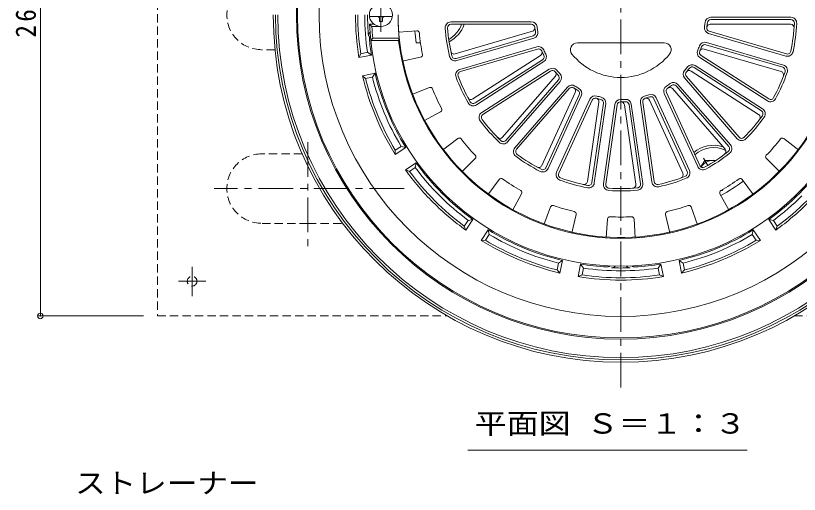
# Model space of a CAD drawing. Units: millimetres at full size, sheet at 1:3; details may follow other scales. Extents: x -699 to 802, y -582 to 582.
# Drawn here: x -541.6 to -203.4, y 182.5 to 389.2 of the extents above; entities that cross this region are included whole.
import ezdxf
from ezdxf.enums import TextEntityAlignment as Align

# ---------------------------------------------------------------- set-up
doc = ezdxf.new("R2010")
doc.units = ezdxf.units.MM
doc.header["$LTSCALE"] = 3
doc.header["$PDMODE"] = 32
doc.header["$PDSIZE"] = 2.4
doc.linetypes.add('CHAIN1', pattern=[8, 5, -1, 1, -1])
doc.linetypes.add('DASHED1', pattern=[1.8, 1.2, -0.6])
for name, color, linetype, lineweight in [('0-0_通り芯', 3, 'Continuous', 9), ('0-1_躯体', 2, 'Continuous', 9), ('0-2_仕上', 6, 'Continuous', 9), ('0-4_その他', 7, 'Continuous', 9), ('0-5_寸法', 7, 'Continuous', 9), ('0-8_041', 4, 'Continuous', 9), ('0-9_051', 2, 'DASHED1', 9)]:
    doc.layers.add(name, color=color, linetype=linetype, lineweight=lineweight)
doc.styles.add('ＭＳ ゴシック', font='')
doc.styles.get('ＭＳ ゴシック').set_extended_font_data('MS Gothic')

msp = doc.modelspace()

# ---------------------------------------------------------------- linework, layer by layer
at = {"layer": '0-0_通り芯', "linetype": 'CHAIN1'}
msp.add_line((-280.443, 228.623), (-280.443, 550.404), dxfattribs=at)
at = {"layer": '0-0_通り芯'}
for radius in [150, 149, 148]:
    msp.add_arc((-280.443, 389.513), radius, 180, 0, dxfattribs=at)
at = {"layer": '0-1_躯体'}
for p, q in [((-366.894, 377.513), (-368.789, 377.513)), ((-366.873, 377.362), (-368.789, 377.513)), ((-392.705, 372.791), (-393.455, 371.112)), ((-388.057, 372.186), (-393.455, 371.112)), ((-389.759, 373.377), (-392.705, 372.791)), ((-388.057, 372.186), (-389.759, 373.377)), ((-386.497, 364.34), (-391.894, 363.266)), ((-391.894, 363.266), (-390.559, 362.002)), ((-387.613, 362.588), (-390.559, 362.002)), ((-386.496, 364.34), (-387.613, 362.588)), ((-373.235, 332.323), (-377.811, 329.265)), ((-375.263, 332.772), (-377.76, 331.103)), ((-373.235, 332.323), (-375.262, 332.772)), ((-377.76, 331.103), (-377.811, 329.265)), ((-368.79, 325.671), (-373.366, 322.614)), ((-368.79, 325.671), (-369.151, 323.626)), ((-373.366, 322.614), (-371.649, 321.957)), ((-369.151, 323.626), (-371.649, 321.957)), ((-344.286, 301.167), (-347.343, 296.59)), ((-344.286, 301.167), (-346.331, 300.805)), ((-216.601, 301.167), (-213.544, 296.59)), ((-216.601, 301.167), (-214.556, 300.806)), ((-346.331, 300.805), (-348, 298.308)), ((-348, 298.308), (-347.343, 296.59)), ((-214.556, 300.805), (-212.887, 298.308)), ((-213.544, 296.591), (-212.887, 298.308)), ((-337.634, 296.722), (-340.692, 292.146)), ((-337.185, 294.694), (-338.853, 292.197)), ((-337.634, 296.722), (-337.185, 294.694)), ((-223.253, 296.722), (-223.702, 294.694)), ((-223.702, 294.694), (-222.033, 292.197)), ((-223.253, 296.722), (-220.195, 292.146)), ((-340.691, 292.146), (-338.853, 292.197)), ((-222.033, 292.197), (-220.195, 292.146)), ((-307.369, 282.344), (-307.954, 279.398)), ((-305.617, 283.46), (-307.368, 282.344)), ((-305.617, 283.46), (-306.691, 278.062)), ((-297.771, 281.899), (-298.844, 276.502)), ((-297.771, 281.899), (-296.58, 280.198)), ((-263.116, 281.899), (-264.307, 280.198)), ((-263.116, 281.899), (-262.042, 276.502)), ((-255.27, 283.46), (-254.196, 278.062)), ((-255.27, 283.46), (-253.518, 282.344)), ((-253.518, 282.344), (-252.932, 279.398)), ((-307.954, 279.398), (-306.691, 278.062)), ((-296.58, 280.198), (-297.166, 277.252)), ((-264.307, 280.198), (-263.721, 277.252)), ((-254.196, 278.062), (-252.932, 279.398)), ((-298.844, 276.502), (-297.166, 277.252)), ((-263.721, 277.252), (-262.042, 276.502))]:
    msp.add_line(p, q, dxfattribs=at)
for radius in [140, 139.5, 130.209]:
    msp.add_circle((-280.443, 389.513), radius, dxfattribs=at)
for centre, radius, start, end in [((-280.443, 389.513), 114.5, 180, 189.248), ((-280.443, 389.513), 113.5, 180, 188.47247), ((-280.443, 389.513), 110.5, 180, 188.397), ((-280.443, 389.513), 109.288, 180, 184.812), ((-280.444, 389.513), 89.156, 184.45759, 187.73523), ((-360.443, 389.513), 12, 298.59712, 340.52846), ((-360.443, 389.513), 13, 296.99083, 342.07949), ((-387.353, 380.513), 2, 131.69544, 184.81177), ((-386.975, 379.513), 2, 143.59597, 185.36235), ((-280.443, 389.513), 109, 185.36256, 189.14693), ((-280.443, 389.513), 114.5, 193.25198, 202.49998), ((-280.443, 389.513), 113.5, 194.02753, 202.5), ((-280.443, 389.513), 110.5, 194.103, 202.5), ((-280.443, 389.513), 109, 193.35309, 211.64691), ((-280.443, 389.513), 114.5, 202.5, 211.748), ((-280.443, 389.513), 113.5, 202.5, 210.97247), ((-280.443, 389.513), 110.5, 202.5, 210.897), ((-240.443, 320.231), 13, 71.93454, 130.64246), ((-240.443, 320.231), 12, 64.02825, 132.02528), ((-280.443, 389.513), 109, 215.85309, 234.14691), ((-280.443, 389.513), 109, 305.85309, 324.14691), ((-280.443, 389.513), 114.5, 215.75198, 224.99998), ((-280.443, 389.513), 113.5, 216.52753, 225), ((-280.443, 389.513), 110.5, 216.603, 225), ((-280.444, 389.513), 89.156, 299.00307, 306.45167), ((-280.443, 389.513), 110.5, 225, 233.397), ((-280.443, 389.513), 110.5, 306.603, 315), ((-280.443, 389.513), 114.5, 225, 234.248), ((-280.443, 389.513), 113.5, 225, 233.47247), ((-280.443, 389.513), 114.5, 305.75198, 314.99998), ((-280.443, 389.513), 113.5, 306.52753, 315), ((-280.443, 389.513), 109, 238.35309, 256.64691), ((-280.443, 389.513), 110.5, 239.103, 247.5), ((-280.443, 389.513), 109, 283.35309, 301.64691), ((-280.443, 389.513), 110.5, 292.5, 300.897), ((-280.443, 389.513), 114.5, 238.25198, 247.49998), ((-280.443, 389.513), 113.5, 239.02753, 247.5), ((-280.443, 389.513), 113.5, 292.5, 300.97247), ((-280.443, 389.513), 114.5, 292.5, 301.748), ((-280.443, 389.513), 113.5, 247.5, 255.97247), ((-280.443, 389.513), 110.5, 247.5, 255.897), ((-280.443, 389.513), 110.5, 284.103, 292.5), ((-280.443, 389.513), 113.5, 284.02753, 292.5), ((-280.443, 389.513), 114.5, 247.5, 256.748), ((-280.443, 389.513), 109, 260.85309, 266.77701), ((-286.443, 282.682), 2, 266.32487, 308.54427), ((-284.443, 282.3), 2, 267.86328, 320.97418), ((-276.443, 282.3), 2, 219.0259, 272.13672), ((-274.443, 282.682), 2, 231.45592, 273.67584), ((-280.443, 389.513), 109, 273.22304, 279.14691), ((-280.443, 389.513), 114.5, 283.25198, 292.49998), ((-280.443, 389.513), 110.5, 261.603, 270), ((-280.443, 389.513), 109.288, 267.86337, 272.13667), ((-280.443, 389.513), 110.5, 270, 278.397), ((-280.443, 389.513), 114.5, 260.75198, 269.99998), ((-280.443, 389.513), 113.5, 261.52753, 270), ((-280.443, 389.513), 113.5, 270, 278.47247), ((-280.443, 389.513), 114.5, 270, 279.248)]:
    msp.add_arc(centre, radius, start, end, dxfattribs=at)
at = {"layer": '0-2_仕上'}
for p, q in [((-353.737, 386.513), (-319.054, 386.513)), ((-207.027, 388.513), (-241.601, 388.513)), ((-207.027, 387.513), (-241.601, 387.513)), ((-387.827, 384.513), (-388.87, 385.513)), ((-388.87, 385.513), (-386.943, 385.513)), ((-387.827, 384.513), (-383.943, 384.513)), ((-376.276, 382.043), (-368.45, 382.653)), ((-353.737, 385.513), (-319.054, 385.513)), ((-351.895, 372.702), (-318.617, 382.473)), ((-208.991, 372.702), (-242.27, 382.473)), ((-207.149, 385.513), (-241.833, 385.513)), ((-387.477, 379.513), (-388.384, 378.513)), ((-387.477, 379.513), (-376.045, 379.513)), ((-376.314, 378.513), (-376.045, 379.518)), ((-351.45, 370.748), (-318.276, 380.489)), ((-351.168, 369.789), (-317.994, 379.53)), ((-209.273, 371.742), (-242.552, 381.514)), ((-388.384, 378.513), (-376.314, 378.513)), ((-349.923, 365.985), (-316.644, 375.757)), ((-261.708, 377.513), (-299.178, 377.513)), ((-210.564, 366.91), (-243.738, 376.651)), ((-210.282, 367.87), (-243.456, 377.611)), ((-349.641, 365.026), (-316.363, 374.798)), ((-211.245, 365.026), (-244.524, 374.798)), ((-374.867, 369.605), (-366.818, 371.302)), ((-344.265, 353.253), (-315.087, 372.004)), ((-343.287, 351.504), (-314.201, 370.196)), ((-342.746, 350.662), (-313.66, 369.355)), ((-217.163, 352.411), (-246.34, 371.163)), ((-216.622, 353.253), (-245.8, 372.004)), ((-340.48, 347.364), (-311.302, 366.115)), ((-339.939, 346.523), (-310.762, 365.274)), ((-220.947, 346.523), (-250.125, 365.274)), ((-219.763, 348.139), (-248.848, 366.831)), ((-219.222, 348.98), (-248.307, 367.672)), ((-331.464, 336.741), (-308.751, 362.953)), ((-230.179, 336.086), (-252.892, 362.298)), ((-229.423, 336.741), (-252.136, 362.953)), ((-330.032, 335.338), (-307.391, 361.468)), ((-329.277, 334.684), (-306.636, 360.813)), ((-233.877, 332.719), (-256.518, 358.848)), ((-233.121, 333.374), (-255.763, 359.503)), ((-370.641, 355.212), (-362.952, 358.136)), ((-326.173, 332.157), (-303.46, 358.369)), ((-325.418, 331.502), (-302.705, 357.714)), ((-314.529, 324.504), (-300.121, 356.054)), ((-247.267, 324.089), (-261.675, 355.638)), ((-246.357, 324.504), (-260.765, 356.054)), ((-235.469, 331.502), (-258.182, 357.714)), ((-312.761, 323.562), (-298.398, 355.012)), ((-311.851, 323.147), (-297.489, 354.596)), ((-308.162, 321.597), (-293.754, 353.146)), ((-307.252, 321.181), (-292.844, 352.73)), ((-294.833, 317.535), (-289.897, 351.865)), ((-266.053, 317.535), (-270.989, 351.865)), ((-253.634, 321.181), (-268.043, 352.73)), ((-251.764, 321.9), (-266.127, 353.35)), ((-250.855, 322.316), (-265.217, 353.765)), ((-292.871, 317.129), (-287.951, 351.351)), ((-291.881, 316.986), (-286.961, 351.208)), ((-287.905, 316.538), (-282.969, 350.869)), ((-286.915, 316.396), (-281.979, 350.727)), ((-273.972, 316.396), (-278.908, 350.727)), ((-271.975, 316.559), (-276.895, 350.781)), ((-270.985, 316.702), (-275.905, 350.924)), ((-267.043, 317.392), (-271.979, 351.723)), ((-365.434, 343.809), (-358.188, 347.705)), ((-357.324, 331.19), (-350.77, 336.162)), ((-203.563, 331.19), (-210.117, 336.162)), ((-349.114, 321.715), (-343.26, 327.495)), ((-211.772, 321.715), (-217.626, 327.495)), ((-337.778, 311.893), (-332.89, 318.51)), ((-223.109, 311.893), (-227.996, 318.51)), ((-327.232, 305.115), (-323.243, 312.31)), ((-233.655, 305.115), (-237.643, 312.31)), ((-313.587, 298.884), (-310.762, 306.61)), ((-247.299, 298.884), (-250.125, 306.61)), ((-301.559, 295.352), (-299.759, 303.379)), ((-286.711, 293.217), (-286.177, 301.426)), ((-274.175, 293.217), (-274.709, 301.426)), ((-259.328, 295.352), (-261.128, 303.379))]:
    msp.add_line(p, q, dxfattribs=at)
for centre, radius, start, end in [((-280.443, 389.513), 96.123, 180, 5.9688), ((-280.443, 389.513), 96.123, 180, 185.9688), ((-353.737, 384.013), 2.5, 90.00002, 184.29143), ((-319.054, 384.013), 2.5, 8.1071, 90.00002), ((-280.443, 389.513), 36.5, 351.74352, 354.8511), ((-241.601, 386.013), 2.5, 90, 174.85136), ((-280.443, 389.513), 37.5, 351.74355, 354.85117), ((-241.601, 386.013), 1.5, 90, 174.85106), ((-280.443, 389.513), 75, 347.92781, 357.27058), ((-207.027, 386.013), 2.5, 357.27086, 90), ((-207.027, 386.013), 1.5, 357.27086, 90), ((-280.443, 389.513), 76, 347.92781, 357.2706), ((-280.443, 389.513), 108.5, 182.11276, 357.88724), ((-280.443, 389.513), 107.5, 182.66588, 185.33755), ((-368.372, 381.656), 1, 5.10606, 94.45717), ((-280.443, 389.513), 76, 184.29147, 193.63426), ((-353.737, 384.013), 1.5, 90.0005, 184.2919), ((-280.443, 389.513), 75, 184.29147, 193.63425), ((-319.054, 384.013), 1.5, 8.10722, 89.99959), ((-319.039, 383.913), 1.5, 286.36366, 8.25632), ((-318.699, 381.928), 1.5, 286.36366, 11.21472), ((-318.699, 381.928), 2.5, 286.36366, 11.21503), ((-280.443, 389.513), 37.5, 188.10721, 191.21483), ((-280.443, 389.513), 36.5, 188.10718, 191.21477), ((-241.847, 383.913), 2.5, 171.74344, 253.63635), ((-241.847, 383.913), 1.5, 171.74356, 253.63593), ((-241.833, 384.013), 1.5, 90, 171.89265), ((-207.149, 384.013), 1.5, 355.70834, 90), ((-280.443, 389.513), 87.279, 185.1066, 191.25703), ((-280.443, 389.513), 96.5, 186.54535, 353.45465), ((-315.94, 373.358), 2.5, 24.47073, 106.36365), ((-299.178, 374.513), 3, 90, 218.68213), ((-261.708, 374.513), 3, 321.31787, 90), ((-280.443, 389.513), 36.5, 335.37988, 338.48747), ((-244.16, 375.212), 2.5, 73.63637, 158.48773), ((-280.443, 389.513), 37.5, 335.37991, 338.48753), ((-244.16, 375.212), 1.5, 73.63637, 158.48743), ((-367.024, 372.28), 1, 281.90508, 11.257), ((-352.318, 374.141), 1.5, 192.07201, 286.36366), ((-315.94, 373.358), 1.5, 24.47086, 106.36322), ((-315.898, 373.266), 1.5, 302.72729, 24.61995), ((-280.443, 389.513), 37.5, 204.47084, 207.57846), ((-315.012, 371.458), 1.5, 302.72729, 27.57835), ((-280.443, 389.513), 36.5, 204.47081, 207.5784), ((-315.012, 371.458), 2.5, 302.72729, 27.57866), ((-280.443, 389.513), 27, 218.68217, 321.31783), ((-244.989, 373.266), 2.5, 155.37981, 237.27272), ((-244.989, 373.266), 1.5, 155.37993, 237.27229), ((-244.947, 373.358), 1.5, 73.63637, 155.52902), ((-208.569, 374.141), 2.5, 253.63635, 347.92776), ((-208.569, 374.141), 1.5, 253.63684, 347.92824), ((-351.872, 372.188), 2.5, 193.63452, 286.36366), ((-351.872, 372.188), 1.5, 193.63452, 286.36366), ((-349.219, 363.587), 2.5, 106.36365, 200.65506), ((-309.951, 364.012), 2.5, 40.83437, 122.72728), ((-309.951, 364.012), 1.5, 40.83449, 122.72685), ((-280.443, 389.513), 36.5, 220.83444, 223.94203), ((-251.002, 363.935), 2.5, 139.01617, 220.90909), ((-280.443, 389.513), 36.5, 319.01625, 322.12384), ((-280.443, 389.513), 37.5, 319.01628, 322.1239), ((-250.936, 364.012), 1.5, 57.27274, 139.16539), ((-249.659, 365.569), 2.5, 57.27274, 142.1241), ((-249.659, 365.569), 1.5, 57.27274, 142.12379), ((-210.987, 365.471), 1.5, 340.90723, 73.63637), ((-210.987, 365.471), 2.5, 340.90723, 73.63637), ((-280.443, 389.513), 76, 200.65511, 209.99789), ((-349.219, 363.587), 1.5, 106.36414, 200.65553), ((-280.443, 389.513), 75, 200.65511, 209.99788), ((-280.443, 389.513), 37.5, 220.83447, 223.94209), ((-309.884, 363.935), 1.5, 319.09093, 40.98358), ((-308.525, 362.45), 1.5, 319.09093, 43.94199), ((-308.525, 362.45), 2.5, 319.09093, 43.94229), ((-251.002, 363.935), 1.5, 139.0163, 220.90866), ((-280.443, 389.513), 75, 331.56418, 340.90695), ((-280.443, 389.513), 76, 331.56418, 340.90697), ((-211.668, 363.587), 1.5, 339.34471, 73.63637), ((-301.571, 356.732), 2.5, 57.198, 139.09091), ((-280.443, 389.513), 36.5, 237.19807, 240.30566), ((-259.401, 356.677), 2.5, 122.65254, 204.54546), ((-280.443, 389.513), 36.5, 302.65262, 305.76021), ((-280.443, 389.513), 37.5, 302.65265, 305.76027), ((-257.652, 357.866), 2.5, 40.9091, 125.76047), ((-257.652, 357.866), 1.5, 40.9091, 125.76016), ((-362.597, 357.202), 1, 21.4697, 110.8208), ((-280.443, 389.513), 87.279, 201.47023, 207.62067), ((-301.571, 356.732), 1.5, 57.19812, 139.09048), ((-280.443, 389.513), 37.5, 237.1981, 240.30573), ((-301.486, 356.677), 1.5, 335.45456, 57.34721), ((-299.763, 355.635), 1.5, 335.45456, 60.30562), ((-299.763, 355.635), 2.5, 335.45456, 60.30592), ((-267.491, 352.727), 2.5, 24.54546, 109.39682), ((-259.401, 356.677), 1.5, 122.65266, 204.54503), ((-259.316, 356.732), 1.5, 40.9091, 122.80176), ((-345.076, 354.514), 1.5, 208.43564, 302.72729), ((-344.098, 352.766), 1.5, 209.99815, 302.72729), ((-291.48, 352.107), 2.5, 73.56163, 155.45454), ((-291.48, 352.107), 1.5, 73.56175, 155.45412), ((-280.443, 389.513), 37.5, 253.56174, 256.66936), ((-291.382, 352.079), 1.5, 351.81819, 73.71085), ((-280.443, 389.513), 36.5, 253.56171, 256.6693), ((-289.436, 351.564), 1.5, 351.81819, 76.66925), ((-289.436, 351.564), 2.5, 351.81819, 76.66956), ((-280.494, 350.513), 2.5, 89.92526, 171.81818), ((-280.494, 350.513), 1.5, 89.92538, 171.81775), ((-280.443, 389.513), 37.5, 269.92537, 273.03299), ((-280.443, 389.513), 36.5, 269.92534, 273.03293), ((-280.393, 350.513), 1.5, 8.18182, 90.07448), ((-278.38, 350.568), 2.5, 8.18182, 93.03319), ((-278.38, 350.568), 1.5, 8.18182, 93.03288), ((-269.504, 352.079), 2.5, 106.28889, 188.18181), ((-269.504, 352.079), 1.5, 106.28902, 188.18138), ((-280.443, 389.513), 36.5, 286.28897, 289.39656), ((-280.443, 389.513), 37.5, 286.289, 289.39662), ((-269.407, 352.107), 1.5, 24.54546, 106.43811), ((-267.491, 352.727), 1.5, 24.54546, 109.39651), ((-215.811, 354.514), 2.5, 237.27272, 331.56413), ((-215.811, 354.514), 1.5, 237.27321, 331.56461), ((-358.662, 348.586), 1, 298.26871, 27.62064), ((-344.098, 352.766), 2.5, 209.99815, 302.72729), ((-220.574, 346.877), 2.5, 324.54359, 57.27274), ((-339.129, 345.261), 2.5, 122.72728, 217.01869), ((-339.129, 345.261), 1.5, 122.72777, 217.01917), ((-280.443, 389.513), 75, 315.20055, 324.54332), ((-280.443, 389.513), 76, 315.20055, 324.54333), ((-221.758, 345.261), 1.5, 322.98108, 57.27274), ((-220.574, 346.877), 1.5, 324.54359, 57.27274), ((-280.443, 389.513), 76, 217.01874, 226.36153), ((-280.443, 389.513), 75, 217.01874, 226.36151), ((-350.166, 335.365), 1, 37.83333, 127.18443), ((-280.443, 389.513), 87.279, 217.83386, 223.9843), ((-332.597, 337.723), 1.5, 224.79927, 319.09093), ((-331.166, 336.321), 1.5, 226.36179, 319.09093), ((-228.289, 337.723), 2.5, 220.90909, 315.2005), ((-228.289, 337.723), 1.5, 220.90958, 315.20097), ((-280.443, 389.513), 87.279, 316.01567, 322.16611), ((-210.721, 335.365), 1, 52.81415, 142.16608), ((-331.166, 336.321), 2.5, 226.36179, 319.09093), ((-324.284, 330.52), 2.5, 139.09091, 233.38232), ((-324.284, 330.52), 1.5, 139.0914, 233.3828), ((-236.603, 330.52), 1.5, 306.61745, 40.9091), ((-235.011, 331.737), 1.5, 308.17996, 40.9091), ((-235.011, 331.737), 2.5, 308.17996, 40.9091), ((-343.963, 328.207), 1, 314.63234, 43.98427), ((-280.443, 389.513), 76, 233.38237, 242.72516), ((-280.443, 389.513), 75, 233.38237, 242.72514), ((-280.443, 389.513), 75, 298.83691, 308.17969), ((-280.443, 389.513), 76, 298.83691, 308.1797), ((-216.924, 328.207), 1, 136.01514, 225.36624), ((-315.894, 325.127), 1.5, 241.1629, 335.45456), ((-314.125, 324.185), 2.5, 242.72542, 335.45456), ((-314.125, 324.185), 1.5, 242.72542, 335.45456), ((-305.888, 320.558), 2.5, 155.45454, 249.74596), ((-253.129, 321.277), 1.5, 291.81631, 24.54546), ((-253.129, 321.277), 2.5, 291.81631, 24.54546), ((-244.993, 325.127), 2.5, 204.54546, 298.83687), ((-244.993, 325.127), 1.5, 204.54594, 298.83734), ((-332.086, 317.915), 1, 54.19696, 143.54807), ((-280.443, 389.513), 87.279, 234.19749, 240.34793), ((-305.888, 320.558), 1.5, 155.45503, 249.74643), ((-280.443, 389.513), 76, 249.746, 259.08879), ((-280.443, 389.513), 75, 249.746, 259.08878), ((-280.443, 389.513), 75, 282.47327, 291.81604), ((-280.443, 389.513), 76, 282.47327, 291.81606), ((-254.999, 320.558), 1.5, 290.2538, 24.54546), ((-280.443, 389.513), 87.279, 299.65204, 305.80247), ((-228.8, 317.915), 1, 36.45052, 125.80244), ((-296.318, 317.748), 1.5, 257.52654, 351.81819), ((-294.356, 317.342), 2.5, 259.08905, 351.81819), ((-294.356, 317.342), 1.5, 259.08905, 351.81819), ((-285.43, 316.183), 2.5, 171.81818, 266.10959), ((-285.43, 316.183), 1.5, 171.81866, 266.11006), ((-280.443, 389.513), 75, 266.10963, 275.45241), ((-275.456, 316.183), 1.5, 273.89017, 8.18182), ((-273.459, 316.346), 1.5, 275.45268, 8.18182), ((-273.459, 316.346), 2.5, 275.45268, 8.18182), ((-264.568, 317.748), 2.5, 188.18181, 282.47322), ((-264.569, 317.748), 1.5, 188.1823, 282.47369), ((-324.118, 312.795), 1, 330.99597, 60.3479), ((-280.443, 389.513), 76, 266.10963, 275.45242), ((-236.769, 312.795), 1, 119.6515, 209.00261), ((-309.823, 306.266), 1, 70.56059, 159.9117), ((-280.443, 389.513), 87.279, 250.56113, 256.71156), ((-300.735, 303.598), 1, 347.3596, 76.71153), ((-260.152, 303.598), 1, 103.28786, 192.63896), ((-280.443, 389.513), 87.279, 283.28839, 289.43883), ((-251.064, 306.266), 1, 20.08687, 109.4388), ((-285.179, 301.361), 1, 86.92422, 176.27533), ((-280.443, 389.513), 87.279, 266.92476, 273.0752), ((-275.707, 301.361), 1, 3.72324, 93.07516)]:
    msp.add_arc(centre, radius, start, end, dxfattribs=at)
at = {"layer": '0-4_その他'}
for p, q in [((-530.952, 519.513), (-530.952, 259.513)), ((-531.852, 259.513), (-486.443, 259.513))]:
    msp.add_line(p, q, dxfattribs=at)
msp.add_point((-530.952, 259.513), dxfattribs=at)
at = {"layer": '0-5_寸法'}
msp.add_line((-346.511, 201.544), (-225.974, 201.544), dxfattribs=at)
at = {"layer": '0-8_041', "linetype": 'CHAIN1'}
msp.add_line((-383.943, 396.823), (-383.943, 382.204), dxfattribs=at)
at = {"layer": '0-8_041'}
for p, q in [((-378.979, 388.913), (-388.907, 388.913)), ((-384.543, 387.913), (-384.543, 386.763)), ((-384.543, 386.763), (-383.343, 386.763)), ((-383.343, 387.913), (-383.343, 386.763))]:
    msp.add_line(p, q, dxfattribs=at)
msp.add_circle((-383.943, 389.513), 5, dxfattribs=at)
for centre, start, end in [((-385.543, 387.913), 0, 90), ((-382.343, 387.913), 90, 180)]:
    msp.add_arc(centre, 1, start, end, dxfattribs=at)
at = {"layer": '0-9_051'}
for p, q in [((-480.443, 519.513), (-480.443, 259.513)), ((-429.692, 374.513), (-435.443, 374.513)), ((-417.921, 329.513), (-435.443, 329.513)), ((-415.443, 299.513), (-435.443, 299.513)), ((-415.443, 299.513), (-400.443, 299.513)), ((-480.443, 259.513), (-355.277, 259.513)), ((-205.61, 259.513), (-80.443, 259.513))]:
    msp.add_line(p, q, dxfattribs=at)
at = {"layer": '0-9_051', "linetype": 'CHAIN1'}
for p, q in [((-415.443, 334.637), (-415.443, 288.127)), ((-373.866, 314.513), (-455.885, 314.513)), ((-465.443, 268.106), (-465.443, 280.661)), ((-471.258, 274.513), (-459.508, 274.513))]:
    msp.add_line(p, q, dxfattribs=at)
at = {"layer": '0-9_051', "color": 4, "linetype": 'Continuous'}
for p, q in [((-245.838, 323.888), (-244.199, 326.726)), ((-239.421, 326.726), (-244.199, 326.726)), ((-236.696, 313.731), (-237.145, 313.731)), ((-236.696, 313.731), (-236.472, 314.12))]:
    msp.add_line(p, q, dxfattribs=at)
at = {"layer": '0-9_051', "color": 4, "linetype": 'CHAIN1'}
msp.add_line((-244.701, 327.606), (-242.943, 324.561), dxfattribs=at)
at = {"layer": '0-9_051'}
msp.add_circle((-465.443, 274.513), 2.1, dxfattribs=at)
for centre in [(-435.443, 389.513), (-435.443, 314.513)]:
    msp.add_arc(centre, 15, 90, 270, dxfattribs=at)
at = {"layer": '0-9_051', "color": 4, "linetype": 'Continuous'}
msp.add_arc((-240.441, 320.236), 6.5, 81.76309, 145.91635, dxfattribs=at)

# ---------------------------------------------------------------- texts
at = {"layer": '0-4_その他', "color": 2, "insert": (-532.752, 379.763), "char_height": 8.798, "attachment_point": 7, "rotation": 90, "style": 'ＭＳ ゴシック'}
msp.add_mtext('\\T1.27;\\W0.9;260', dxfattribs=at)
at = {"layer": '0-5_寸法', "color": 2, "style": 'ＭＳ ゴシック'}
for s, width, p in [('平面図 Ｓ＝１：３', 1.15, (-343.506, 206.044)), ('ストレーナー', 1.1, (-516.005, 180.29))]:
    msp.add_text(s, height=8.798, dxfattribs=dict(at, width=width)).set_placement(p, align=Align.BOTTOM_LEFT)

doc.saveas('drawing.dxf')
